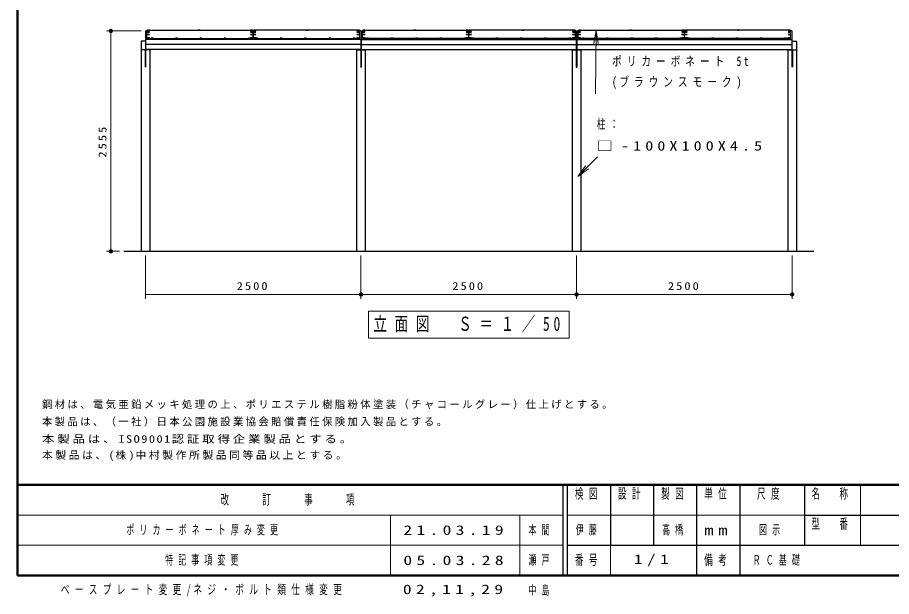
# Model space of a CAD drawing. Units: millimetres on the paper, with parts at other scales. Extents: x -365 to 0, y -5 to 257.
# Drawn here: x -365 to -162.3, y -4.9 to 129.4 of the extents above; entities that cross this region are included whole.
import ezdxf

# ---------------------------------------------------------------- set-up
doc = ezdxf.new("R2010")
doc.units = ezdxf.units.MM
doc.layers.add('LY_1', color=7, linetype='Continuous', lineweight=25)
doc.layers.add('LY_3', color=7, linetype='Continuous', lineweight=13)
doc.styles.add('ＭＳ ゴシック', font='')
doc.styles.get('ＭＳ ゴシック').set_extended_font_data('MS Gothic')

# ---------------------------------------------------------------- blocks, each defined once
blk = doc.blocks.new('filled_dot')
at = {"color": 0, "linetype": 'Continuous', "lineweight": -2, "const_width": 1.25}
blk.add_lwpolyline([(-0.625, 0, 1), (0.625, 0, 1)], format="xyb", close=True, dxfattribs=at)
blk = doc.blocks.new('open_arrow')
at = {"color": 0, "linetype": 'Continuous', "lineweight": -2}
blk.add_lwpolyline([(7.5, 1.25), (0, 0), (7.5, -1.25)], dxfattribs=at)

msp = doc.modelspace()

# ---------------------------------------------------------------- linework, layer by layer
at = {"layer": 'LY_1', "lineweight": 13}
for p, q in [((-336.285, 126.261), (-344.345, 126.261)), ((-343.345, 75.162), (-343.345, 126.261)), ((-230.815, 126.374), (-230.947, 111.68)), ((-235.035, 92.512), (-230.463, 97.085)), ((-341.345, 75.162), (-344.345, 75.162)), ((-335.345, 74.162), (-335.345, 64.162)), ((-285.345, 74.162), (-285.345, 64.162)), ((-235.345, 74.162), (-235.345, 64.162)), ((-185.345, 74.162), (-185.345, 64.162)), ((-285.345, 65.162), (-335.345, 65.162)), ((-235.345, 65.162), (-285.345, 65.162)), ((-185.345, 65.162), (-235.345, 65.162)), ((-237.095, 61.312), (-283.595, 61.312)), ((-283.595, 61.312), (-283.595, 55.012)), ((-237.095, 55.012), (-237.095, 61.312)), ((-283.595, 55.012), (-237.095, 55.012))]:
    msp.add_line(p, q, dxfattribs=at)
at = {"layer": 'LY_1'}
for p, q in [((-335.285, 126.261), (-334.985, 126.261)), ((-335.285, 126.261), (-335.285, 121.971)), ((-285.405, 126.261), (-285.705, 126.261)), ((-285.405, 126.261), (-285.405, 121.971)), ((-285.285, 126.261), (-285.285, 121.971)), ((-285.285, 126.261), (-284.985, 126.261)), ((-235.405, 126.261), (-235.705, 126.261)), ((-235.405, 126.261), (-235.405, 121.971)), ((-235.285, 126.261), (-235.285, 121.971)), ((-235.285, 126.261), (-234.985, 126.261)), ((-185.405, 126.261), (-185.705, 126.261)), ((-185.405, 126.261), (-185.405, 121.971)), ((-335.285, 123.862), (-336.345, 123.862)), ((-336.345, 123.862), (-336.345, 75.162)), ((-285.405, 124.303), (-335.285, 124.303)), ((-285.285, 124.303), (-235.405, 124.303)), ((-235.285, 124.303), (-185.405, 124.303)), ((-185.405, 123.862), (-184.345, 123.862)), ((-184.345, 123.862), (-184.345, 75.162)), ((-334.345, 121.862), (-336.345, 121.862)), ((-335.405, 121.862), (-335.405, 117.862)), ((-285.405, 123.118), (-335.285, 123.118)), ((-285.405, 121.971), (-335.285, 121.971)), ((-335.285, 121.862), (-335.285, 117.862)), ((-334.345, 121.971), (-334.345, 75.162)), ((-286.345, 121.971), (-286.345, 75.162)), ((-286.345, 121.862), (-284.345, 121.862)), ((-285.405, 121.862), (-285.405, 117.862)), ((-285.285, 123.118), (-235.405, 123.118)), ((-285.285, 121.971), (-235.405, 121.971)), ((-285.285, 121.862), (-285.285, 117.862)), ((-284.345, 121.971), (-284.345, 75.162)), ((-236.345, 121.971), (-236.345, 75.162)), ((-236.345, 121.862), (-234.345, 121.862)), ((-235.405, 121.862), (-235.405, 117.862)), ((-235.285, 123.118), (-185.405, 123.118)), ((-235.285, 121.971), (-185.405, 121.971)), ((-235.285, 121.862), (-235.285, 117.862)), ((-234.345, 121.971), (-234.345, 75.162)), ((-186.345, 121.971), (-186.345, 75.162)), ((-186.345, 121.862), (-184.345, 121.862)), ((-185.405, 121.862), (-185.405, 117.862)), ((-185.285, 121.862), (-185.285, 117.862)), ((-285.405, 117.862), (-285.285, 117.862)), ((-235.405, 117.862), (-235.285, 117.862)), ((-340.345, 75.162), (-180.345, 75.162))]:
    msp.add_line(p, q, dxfattribs=at)
at = {"layer": 'LY_1', "color": 4}
for p, q in [((-334.985, 126.441), (-310.395, 126.441)), ((-285.705, 126.441), (-310.295, 126.441)), ((-284.985, 126.441), (-260.395, 126.441)), ((-235.705, 126.441), (-260.295, 126.441)), ((-234.985, 126.441), (-210.395, 126.441)), ((-185.705, 126.441), (-210.295, 126.441)), ((-334.985, 124.527), (-285.705, 124.527)), ((-235.705, 124.527), (-284.985, 124.527)), ((-185.705, 124.527), (-234.985, 124.527))]:
    msp.add_line(p, q, dxfattribs=at)
at = {"layer": 'LY_1', "color": 4, "lineweight": 13}
for p, q in [((-334.985, 126.441), (-334.985, 124.527)), ((-310.395, 126.441), (-310.395, 124.527)), ((-310.295, 126.441), (-310.295, 124.527)), ((-285.705, 126.441), (-285.705, 124.527)), ((-284.985, 126.441), (-284.985, 124.527)), ((-260.395, 126.441), (-260.395, 124.527)), ((-260.295, 126.441), (-260.295, 124.527)), ((-235.705, 126.441), (-235.705, 124.527)), ((-234.985, 126.441), (-234.985, 124.527)), ((-210.395, 126.441), (-210.395, 124.527)), ((-210.295, 126.441), (-210.295, 124.527)), ((-185.705, 126.441), (-185.705, 124.527))]:
    msp.add_line(p, q, dxfattribs=at)
at = {"layer": 'LY_1'}
for centre, major_axis, ratio in [((-334.635, 126.419), (0.22, 0), 0.016436), ((-334.635, 126.246), (0.22, 0), 0.049268), ((-334.635, 125.899), (0.22, 0), 0.081981), ((-322.865, 126.421), (-0.22, 0), 0.016436), ((-310.745, 126.419), (-0.22, 0), 0.016436), ((-310.745, 126.246), (-0.22, 0), 0.049268), ((-310.745, 125.899), (-0.22, 0), 0.081981), ((-309.945, 126.419), (0.22, 0), 0.016436), ((-309.945, 126.246), (0.22, 0), 0.049268), ((-309.945, 125.899), (0.22, 0), 0.081981), ((-297.825, 126.421), (-0.22, 0), 0.016436), ((-286.055, 126.419), (-0.22, 0), 0.016436), ((-286.055, 126.246), (-0.22, 0), 0.049268), ((-286.055, 125.899), (-0.22, 0), 0.081981), ((-284.635, 126.419), (0.22, 0), 0.016436), ((-284.635, 126.246), (0.22, 0), 0.049268), ((-284.635, 125.899), (0.22, 0), 0.081981), ((-272.865, 126.421), (0.22, 0), 0.016436), ((-260.745, 126.419), (-0.22, 0), 0.016436), ((-260.745, 126.246), (-0.22, 0), 0.049268), ((-260.745, 125.899), (-0.22, 0), 0.081981), ((-259.945, 126.419), (0.22, 0), 0.016436), ((-259.945, 126.246), (0.22, 0), 0.049268), ((-259.945, 125.899), (0.22, 0), 0.081981), ((-247.825, 126.421), (0.22, 0), 0.016436), ((-236.055, 126.419), (-0.22, 0), 0.016436), ((-236.055, 126.246), (-0.22, 0), 0.049268), ((-236.055, 125.899), (-0.22, 0), 0.081981), ((-234.635, 126.419), (0.22, 0), 0.016436), ((-234.635, 126.246), (0.22, 0), 0.049268), ((-234.635, 125.899), (0.22, 0), 0.081981), ((-222.865, 126.421), (0.22, 0), 0.016436), ((-210.745, 126.419), (-0.22, 0), 0.016436), ((-210.745, 126.246), (-0.22, 0), 0.049268), ((-210.745, 125.899), (-0.22, 0), 0.081981), ((-209.945, 126.419), (0.22, 0), 0.016436), ((-209.945, 126.246), (0.22, 0), 0.049268), ((-209.945, 125.899), (0.22, 0), 0.081981), ((-197.825, 126.421), (0.22, 0), 0.016436), ((-186.055, 126.419), (-0.22, 0), 0.016436), ((-186.055, 126.246), (-0.22, 0), 0.049268), ((-186.055, 125.899), (-0.22, 0), 0.081981), ((-334.635, 125.38), (-0.22, 0), 0.11469), ((-334.635, 124.688), (-0.22, 0), 0.14724), ((-333.785, 124.581), (-0.22, 0), 0.151699), ((-328.145, 124.581), (-0.22, 0), 0.151686), ((-322.505, 124.581), (-0.22, 0), 0.151686), ((-316.865, 124.581), (-0.22, 0), 0.151686), ((-311.225, 124.581), (-0.22, 0), 0.151686), ((-310.745, 125.38), (0.22, 0), 0.11469), ((-310.745, 124.688), (0.22, 0), 0.14724), ((-309.945, 125.38), (-0.22, 0), 0.11469), ((-309.945, 124.688), (-0.22, 0), 0.14724), ((-309.465, 124.581), (0.22, 0), 0.151686), ((-303.825, 124.581), (0.22, 0), 0.151686), ((-298.185, 124.581), (0.22, 0), 0.151686), ((-292.545, 124.581), (0.22, 0), 0.151686), ((-286.905, 124.581), (0.22, 0), 0.151699), ((-286.055, 125.38), (0.22, 0), 0.11469), ((-286.055, 124.688), (0.22, 0), 0.14724), ((-284.635, 125.38), (-0.22, 0), 0.11469), ((-284.635, 124.688), (-0.22, 0), 0.14724), ((-283.785, 124.581), (-0.22, 0), 0.151699), ((-278.145, 124.581), (-0.22, 0), 0.151686), ((-272.505, 124.581), (-0.22, 0), 0.151686), ((-266.865, 124.581), (-0.22, 0), 0.151686), ((-261.225, 124.581), (-0.22, 0), 0.151686), ((-260.745, 125.38), (0.22, 0), 0.11469), ((-260.745, 124.688), (0.22, 0), 0.14724), ((-259.945, 125.38), (-0.22, 0), 0.11469), ((-259.945, 124.688), (-0.22, 0), 0.14724), ((-259.465, 124.581), (0.22, 0), 0.151686), ((-253.825, 124.581), (0.22, 0), 0.151686), ((-248.185, 124.581), (0.22, 0), 0.151686), ((-242.545, 124.581), (0.22, 0), 0.151686), ((-236.905, 124.581), (0.22, 0), 0.151699), ((-236.055, 125.38), (0.22, 0), 0.11469), ((-236.055, 124.688), (0.22, 0), 0.14724), ((-234.635, 125.38), (-0.22, 0), 0.11469), ((-234.635, 124.688), (-0.22, 0), 0.14724), ((-233.785, 124.581), (-0.22, 0), 0.151699), ((-228.145, 124.581), (-0.22, 0), 0.151686), ((-222.505, 124.581), (-0.22, 0), 0.151686), ((-216.865, 124.581), (-0.22, 0), 0.151686), ((-211.225, 124.581), (-0.22, 0), 0.151686), ((-210.745, 125.38), (0.22, 0), 0.11469), ((-210.745, 124.688), (0.22, 0), 0.14724), ((-209.945, 125.38), (-0.22, 0), 0.11469), ((-209.945, 124.688), (-0.22, 0), 0.14724), ((-209.465, 124.581), (0.22, 0), 0.151686), ((-203.825, 124.581), (0.22, 0), 0.151686), ((-198.185, 124.581), (0.22, 0), 0.151686), ((-192.545, 124.581), (0.22, 0), 0.151686), ((-186.905, 124.581), (0.22, 0), 0.151699), ((-186.055, 125.38), (0.22, 0), 0.11469), ((-186.055, 124.688), (0.22, 0), 0.14724)]:
    msp.add_ellipse(centre, major_axis=major_axis, ratio=ratio, dxfattribs=at)
at = {"layer": 'LY_3', "lineweight": 50}
for p, q in [((-365, 257), (-365, 0)), ((-365, 21), (0, 21)), ((-365, 0), (0, 0))]:
    msp.add_line(p, q, dxfattribs=at)
at = {"layer": 'LY_3', "lineweight": 25}
for p, q in [((-238.5, 21), (-238.5, 0)), ((-237.5, 21), (-237.5, 0)), ((-227.5, 21), (-227.5, 7)), ((-217.5, 21), (-217.5, 7)), ((-207.5, 21), (-207.5, 0)), ((-197.5, 21), (-197.5, 7)), ((-182.5, 21), (-182.5, 7)), ((-182.5, 14), (-70, 14)), ((-237.5, 7), (0, 7)), ((-197.5, 7), (-197.5, 0))]:
    msp.add_line(p, q, dxfattribs=at)
at = {"layer": 'LY_3'}
for p, q in [((-169.5, 21), (-169.5, 7)), ((-365, 14), (-238.5, 14)), ((-278.5, 14), (-278.5, 0)), ((-248.5, 14), (-248.5, 0)), ((-237.5, 14), (-182.5, 14)), ((-365, 7), (-238.5, 7)), ((-227.5, 7), (-227.5, 0))]:
    msp.add_line(p, q, dxfattribs=at)

# ---------------------------------------------------------------- block references
at = {"layer": 'LY_1', "lineweight": 13, "xscale": 0.4, "yscale": 0.4}
for name, p, rotation in [('filled_dot', (-343.345, 126.261), 270), ('open_arrow', (-230.815, 126.374), 269.5), ('open_arrow', (-235.035, 92.512), 45), ('filled_dot', (-343.345, 75.162), 90), ('filled_dot', (-285.345, 65.162), 180), ('filled_dot', (-235.345, 65.162), 180), ('filled_dot', (-185.345, 65.162), 180)]:
    msp.add_blockref(name, p, dxfattribs=dict(at, rotation=rotation))

# ---------------------------------------------------------------- texts
at = {"layer": 'LY_1', "style": 'ＭＳ ゴシック'}
for s, insert, char_height, attachment_point in [('\\T1.51;\\W0.75;ポリカーボネート\\~5t', (-227.125, 119.18), 2.199, 4), ('\\T1.51;\\W0.75;(ブラウンスモーク)', (-227.125, 114.18), 2.199, 4), ('\\T1.5;\\W0.65;柱：', (-230.66, 104.585), 2.199, 4), ('\\T1.5;\\W1.25;□-100X100X4.5', (-230.66, 99.585), 2.199, 4), ('\\T1.33;\\W1.15;2500', (-310.345, 66.162), 1.833, 8), ('\\T1.33;\\W1.15;2500', (-260.345, 66.162), 1.833, 8), ('\\T1.33;\\W1.15;2500', (-210.345, 66.162), 1.833, 8), ('\\T1.56;\\W0.7;立面図\u3000Ｓ＝１／50', (-260.345, 58.162), 3.299, 5), ('\\T1.23;鋼材は、電気亜鉛メッキ処理の上、ポリエステル樹脂粉体塗装（チャコールグレー）仕上げとする。', (-359.323, 38.556), 1.76, 7), ('\\T1.23;本製品は、（一社）日本公園施設業協会賠償責任保険加入製品とする。', (-359.323, 34.556), 1.76, 7), ('\\T1.23;\\W1.2;本製品は、ISO9001認証取得企業製品とする。', (-359.323, 30.556), 1.76, 7), ('\\T1.23;\\W1.05;本製品は、(株)中村製作所製品同等品以上とする。', (-359.323, 26.556), 1.76, 7), ('\\T1.64;\\W0.6;ポリカーボネート厚み変更', (-339.75, 10.5), 2.199, 4), ('\\T1.5;\\W1.35;21.03.19', (-275.5, 10.5), 2.199, 4), ('\\T1.64;\\W0.6;本間', (-246.5, 10.5), 2.199, 4), ('\\T1.64;\\W0.6;伊藤', (-232.5, 10.5), 2.199, 5), ('\\T1.64;\\W0.6;高橋', (-212.5, 10.5), 2.199, 5), ('\\T1.64;\\W0.6;図示', (-190, 10.5), 2.199, 5), ('\\T1.64;\\W0.6;特記事項変更', (-330.75, 3.5), 2.199, 4), ('\\T1.5;\\W1.35;05.03.28', (-275.5, 3.5), 2.199, 4), ('\\T1.64;\\W0.6;瀬戸', (-246.5, 3.5), 2.199, 4), ('\\T1.5;\\W1.35;1/1', (-217.5, 3.5), 2.199, 5), ('\\T1.64;\\W0.6;ＲＣ基礎', (-194.5, 3.5), 2.199, 4), ('\\T1.62;\\W0.65;ベースプレート変更/ネジ・ボルト類仕様変更', (-321.75, -3.5), 2.199, 5), ('\\T1.64;\\W0.6;中島', (-243.5, -3.5), 2.199, 5), ('\\T1.5;\\W1.35;02,11,29', (-263.5, -3.5), 2.199, 5)]:
    msp.add_mtext(s, dxfattribs=dict(at, insert=insert, char_height=char_height, attachment_point=attachment_point))
at = {"layer": 'LY_1', "insert": (-344.345, 100.712), "char_height": 1.833, "attachment_point": 8, "rotation": 90, "style": 'ＭＳ ゴシック'}
msp.add_mtext('\\T1.33;\\W1.15;2555', dxfattribs=at)
at = {"layer": 'LY_3', "char_height": 2.346, "style": 'ＭＳ ゴシック'}
for s, insert, attachment_point in [('\\T1.64;\\W0.6;検図', (-232.5, 20.167), 2), ('\\T1.64;\\W0.6;設計', (-222.5, 20.167), 2), ('\\T1.64;\\W0.6;製図', (-212.5, 20.167), 2), ('\\T1.64;\\W0.6;単位', (-202.5, 20.167), 2), ('\\T1.64;\\W0.6;尺度', (-190.25, 20.167), 2), ('\\T1.64;\\W0.6;名\u3000称', (-176, 20.167), 2), ('\\T1.64;\\W0.6;改\u3000\u3000訂\u3000\u3000事\u3000\u3000項', (-301.75, 17.5), 5), ('\\T1.64;\\W0.6;型\u3000番', (-176, 13.167), 2), ('\\T1.5;\\W1.35;mm', (-202.5, 10.5), 5), ('\\T1.64;\\W0.6;番号', (-232.5, 3.5), 5), ('\\T1.64;\\W0.6;備考', (-202.5, 3.5), 5)]:
    msp.add_mtext(s, dxfattribs=dict(at, insert=insert, attachment_point=attachment_point))

doc.saveas('drawing.dxf')
